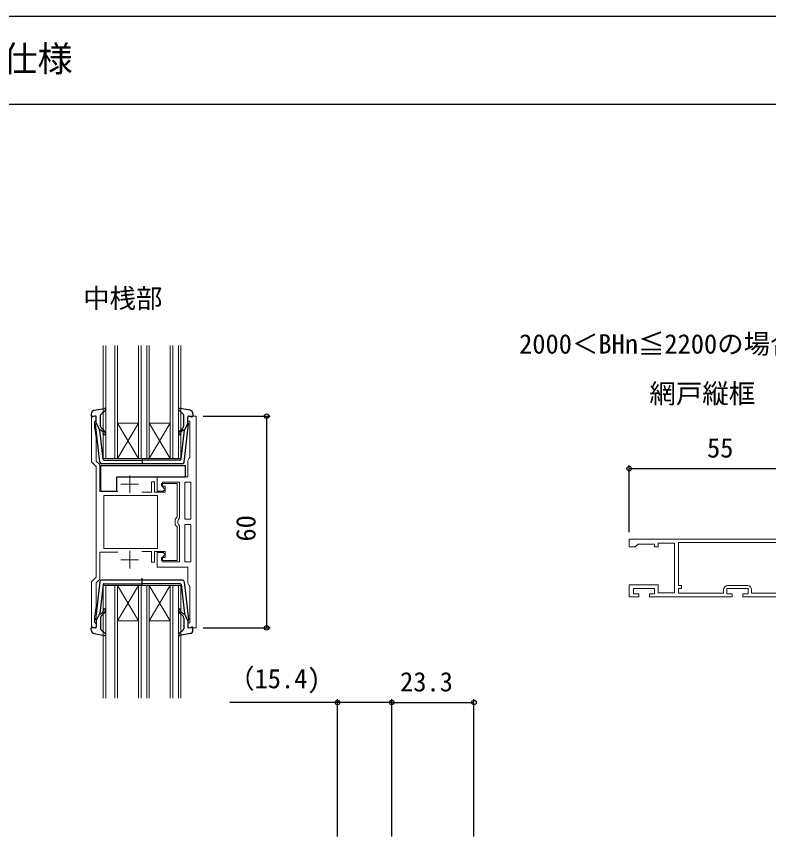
# Model space of a CAD drawing. Units: millimetres, scale not verified. Extents: x -437 to 438, y -281 to 279.
# Drawn here: x -125.2 to 88, y 11.2 to 243.7 of the extents above; entities that cross this region are included whole.
import ezdxf
from ezdxf.enums import TextEntityAlignment as Align

# ---------------------------------------------------------------- set-up
doc = ezdxf.new("R2010")
doc.units = ezdxf.units.MM
doc.header["$LTSCALE"] = 2
for name, color, linetype in [('0-1_USER1', 3, 'Continuous'), ('0-5_YKK_13', 4, 'Continuous'), ('0-7_YKK_D', 6, 'Continuous'), ('0-8_YKK_ZWAK', 7, 'Continuous')]:
    doc.layers.add(name, color=color, linetype=linetype)
doc.layers.add('0-2_YKK_11', color=7, linetype='Continuous', lineweight=18)
doc.layers.add('0-4_YKK_12', color=2, linetype='Continuous', lineweight=18)
doc.styles.add('ＭＳ ゴシック', font='')
doc.styles.get('ＭＳ ゴシック').set_extended_font_data('MS Gothic')

msp = doc.modelspace()

# ---------------------------------------------------------------- linework, layer by layer
at = {"layer": '0-2_YKK_11'}
for p, q in [((-93.061, 113.6), (-93.061, 108.6)), ((-95.561, 111.1), (-90.561, 111.1)), ((-93.061, 92.2), (-93.061, 87.2)), ((-95.561, 89.7), (-90.561, 89.7)), ((82, 82.395), (76.4, 82.395))]:
    msp.add_line(p, q, dxfattribs=at)
for points in [[(-96.397, 109), (-101.561, 109), (-101.561, 116.656), (-102.561, 117.656), (-102.561, 124.243), (-103.061, 127.4), (-103.061, 128.8), (-102.861, 129), (-102.561, 129.3), (-102.561, 130.4), (-103.861, 130.4), (-103.861, 117.4), (-102.561, 116.1), (-102.561, 100.4), (-102.561, 84.7), (-103.861, 83.4), (-103.861, 70.4), (-102.561, 70.4), (-102.561, 71.5), (-102.861, 71.8), (-103.061, 72), (-103.061, 73.4), (-102.561, 76.557), (-102.561, 83.144), (-101.561, 84.144), (-101.561, 91.8), (-96.397, 91.8)], [(-89.662, 92), (-86.861, 92), (-86.861, 89), (-86.061, 89), (-86.061, 92), (-83.061, 92), (-83.061, 90.3), (-84.061, 90.3), (-84.061, 89.5), (-79.661, 89.5), (-79.661, 99), (-79.911, 99.296), (-80.161, 99.592), (-80.161, 101.208), (-79.911, 101.504), (-79.661, 101.8), (-79.661, 111.3), (-84.061, 111.3), (-84.061, 110.5), (-83.061, 110.5), (-83.061, 108.8), (-86.061, 108.8), (-86.061, 111.8), (-86.861, 111.8), (-86.861, 108.8), (-89.662, 108.8)], [(93.5, 95.495), (48.5, 95.495), (48.5, 93.295), (50.2, 93.295), (50.5, 93.595), (51, 94.095), (55.7, 94.095), (55.7, 93.295), (56.7, 93.295), (56.7, 94.395), (61.3, 94.395), (61.3, 80.295), (56.7, 80.295), (56.7, 82.595), (48.5, 82.595), (48.5, 79.195), (51.2, 79.195), (51.2, 79.995), (49.7, 79.995), (49.7, 81.495), (55.7, 81.495), (55.7, 79.995), (54.2, 79.995), (54.2, 79.195), (77.7, 79.195), (77.7, 79.995), (76.2, 79.995), (76.2, 81.495), (82.2, 81.495), (82.2, 79.995), (80.7, 79.995), (80.7, 79.195), (93.5, 79.195)], [(62.5, 94.595), (92.2, 94.595), (92.2, 80.195), (83.2, 80.195), (83.2, 81.195)], [(75.2, 81.195), (75.2, 80.195), (62.5, 80.195), (62.5, 81.495), (63.3, 81.495), (63.3, 82.395), (62.5, 82.395), (62.5, 94.595)]]:
    msp.add_lwpolyline(points, dxfattribs=at)
for points in [[(-74.261, 130.4), (-74.261, 70.4), (-76.561, 70.4), (-76.561, 71.8), (-76.061, 71.8), (-76.061, 82.1), (-76.176, 82.336), (-76.561, 83.125), (-76.561, 87.6), (-85.261, 87.6), (-85.261, 91.7), (-83.561, 91.7), (-83.061, 91.2), (-83.498, 90.704), (-83.761, 90.406), (-83.761, 89.1), (-78.956, 89.1), (-78.956, 99.281), (-79.209, 99.716), (-79.461, 100.15), (-79.461, 100.65), (-79.209, 101.084), (-78.956, 101.519), (-78.956, 111.7), (-83.761, 111.7), (-83.761, 110.394), (-83.498, 110.096), (-83.061, 109.6), (-83.561, 109.1), (-85.261, 109.1), (-85.261, 113.2), (-76.561, 113.2), (-76.561, 117.675), (-76.176, 118.464), (-76.061, 118.7), (-76.061, 129), (-76.557, 129), (-76.557, 130.4)], [(-77.456, 101.15), (-77.456, 111.7), (-75.756, 111.7), (-75.756, 101.15)], [(-85.161, 92.9), (-85.161, 107.9), (-100.361, 107.9), (-100.361, 92.9)], [(-75.756, 89.1), (-75.756, 99.65), (-77.456, 99.65), (-77.456, 89.1)]]:
    msp.add_lwpolyline(points, close=True, dxfattribs=at)
for centre, start, end in [((76.4, 81.195), 90.00001, 179.99999), ((82, 81.195), 0.00001, 89.99999)]:
    msp.add_arc(centre, 1.2, start, end, dxfattribs=at)
at = {"layer": '0-4_YKK_12'}
for p, q in [((-100.561, 118.4), (-100.561, 150.4)), ((-99.861, 150.4), (-99.861, 118.4)), ((-97.261, 118.4), (-97.261, 150.4)), ((-96.561, 150.4), (-96.561, 118.4)), ((-90.561, 118.4), (-90.561, 150.4)), ((-89.861, 150.4), (-89.861, 118.4)), ((-88.261, 118.4), (-88.261, 150.4)), ((-87.561, 150.4), (-87.561, 118.4)), ((-80.861, 150.4), (-80.861, 118.4)), ((-79.261, 118.4), (-79.261, 150.4)), ((-90.561, 128.4), (-96.561, 128.4)), ((-90.561, 118.4), (-96.561, 128.4)), ((-96.561, 118.4), (-90.561, 128.4)), ((-81.561, 128.4), (-87.561, 128.4)), ((-81.561, 118.4), (-87.561, 128.4)), ((-87.561, 118.4), (-81.561, 128.4)), ((-97.561, 118.4), (-100.561, 118.4)), ((-81.561, 118.4), (-97.561, 118.4)), ((-100.561, 82.4), (-97.561, 82.4)), ((-100.561, 50.4), (-100.561, 82.4)), ((-99.861, 82.4), (-99.861, 50.4)), ((-81.561, 82.4), (-97.561, 82.4)), ((-97.261, 50.4), (-97.261, 82.4)), ((-90.574, 82.4), (-96.574, 72.4)), ((-96.574, 82.4), (-90.574, 72.4)), ((-96.561, 82.4), (-96.561, 50.4)), ((-90.561, 50.4), (-90.561, 82.4)), ((-89.861, 82.4), (-89.861, 50.4)), ((-88.261, 50.4), (-88.261, 82.4)), ((-87.561, 82.4), (-87.561, 50.4)), ((-81.561, 82.4), (-87.561, 72.4)), ((-87.561, 82.4), (-81.561, 72.4)), ((-80.861, 82.4), (-80.861, 50.4)), ((-79.261, 50.4), (-79.261, 82.4)), ((-78.561, 82.4), (-78.561, 50.4)), ((-90.574, 72.4), (-96.574, 72.4)), ((-81.561, 72.4), (-87.561, 72.4))]:
    msp.add_line(p, q, dxfattribs=at)
for points in [[(-78.561, 150.4), (-78.561, 118.4), (-81.561, 118.4), (-81.561, 150.4)], [(-81.561, 50.4), (-81.561, 82.4), (-78.561, 82.4)]]:
    msp.add_lwpolyline(points, dxfattribs=at)
at = {"layer": '0-5_YKK_13'}
for p, q in [((-103.143, 132.048), (-100.216, 132.592)), ((-75.979, 132.048), (-78.906, 132.592)), ((-103.961, 131.065), (-103.961, 130.497)), ((-102.941, 130.386), (-103.58, 130.208)), ((-101.361, 127.663), (-101.361, 130.664)), ((-101.263, 130.886), (-99.959, 132.075)), ((-77.859, 130.886), (-79.163, 132.075)), ((-77.761, 127.663), (-77.761, 130.664)), ((-76.18, 130.386), (-75.541, 130.208)), ((-75.161, 131.065), (-75.161, 130.497)), ((-101.512, 117.339), (-102.759, 128.079)), ((-102.561, 128.397), (-102.561, 130.097)), ((-102.561, 128.397), (-101.548, 126.397)), ((-77.61, 117.339), (-76.363, 128.079)), ((-76.561, 128.397), (-77.574, 126.397)), ((-76.561, 128.397), (-76.561, 130.097)), ((-100.592, 118.162), (-101.548, 126.397)), ((-101.201, 126.41), (-100.818, 126.089)), ((-100.497, 126.472), (-101.004, 126.897)), ((-78.625, 126.472), (-78.118, 126.897)), ((-78.53, 118.162), (-77.574, 126.397)), ((-77.92, 126.41), (-78.304, 126.089)), ((-101.261, 113.2), (-101.261, 116.4)), ((-101.261, 116.4), (-77.261, 116.4)), ((-78.106, 116.897), (-101.016, 116.897)), ((-100.294, 117.897), (-89.561, 117.897)), ((-89.561, 118.476), (-89.561, 116.845)), ((-78.828, 117.897), (-89.561, 117.897)), ((-77.261, 113.2), (-77.261, 116.4)), ((-101.261, 109.5), (-101.261, 113.2)), ((-96.761, 113.2), (-77.261, 113.2)), ((-96.688, 109), (-96.761, 113.2)), ((-96.688, 109), (-100.761, 109)), ((-78.106, 83.895), (-101.016, 83.895)), ((-89.561, 82.316), (-89.561, 84.447)), ((-101.512, 83.453), (-102.759, 72.713)), ((-100.592, 82.63), (-101.548, 74.395)), ((-100.294, 82.895), (-89.561, 82.895)), ((-78.828, 82.895), (-89.561, 82.895)), ((-78.53, 82.63), (-77.574, 74.395)), ((-77.61, 83.453), (-76.363, 72.713)), ((-101.201, 74.382), (-100.818, 74.703)), ((-77.92, 74.382), (-78.304, 74.703)), ((-102.561, 72.395), (-101.548, 74.395)), ((-102.561, 72.395), (-102.561, 70.695)), ((-101.361, 73.129), (-101.361, 70.128)), ((-100.497, 74.32), (-101.004, 73.895)), ((-78.625, 74.32), (-78.118, 73.895)), ((-77.761, 73.129), (-77.761, 70.128)), ((-76.561, 72.395), (-77.574, 74.395)), ((-76.561, 72.395), (-76.561, 70.695)), ((-103.961, 69.727), (-103.961, 70.295)), ((-102.941, 70.406), (-103.58, 70.584)), ((-101.263, 69.906), (-99.959, 68.717)), ((-77.859, 69.906), (-79.163, 68.717)), ((-76.18, 70.406), (-75.541, 70.584)), ((-75.161, 69.727), (-75.161, 70.295)), ((-103.143, 68.744), (-100.216, 68.2)), ((-75.979, 68.744), (-78.906, 68.2))]:
    msp.add_line(p, q, dxfattribs=at)
for centre, radius, start, end in [((-100.161, 132.297), 0.3, 312.35531, 100.51214), ((-78.961, 132.297), 0.3, 79.48786, 227.64469), ((-102.961, 131.065), 1, 100.51214, 180), ((-103.661, 130.497), 0.3, 180, 285.56536), ((-102.861, 130.097), 0.3, 0, 105.56536), ((-101.061, 130.664), 0.3, 132.35531, 180), ((-78.061, 130.664), 0.3, 0, 47.64469), ((-76.261, 130.097), 0.3, 74.43464, 180), ((-76.161, 131.065), 1, 0, 79.48786), ((-75.461, 130.497), 0.3, 254.43464, 0), ((-102.461, 128.114), 0.3, 109.47122, 186.62089), ((-76.661, 128.114), 0.3, 353.37911, 70.52878), ((-101.33, 126.257), 0.2, 49.99999, 186.62089), ((-100.361, 127.663), 1, 180, 229.99999), ((-101.461, 125.323), 1, 0, 49.99999), ((-101.461, 125.323), 1.5, 0, 49.99999), ((-77.661, 125.323), 1.5, 130.00001, 180), ((-77.661, 125.323), 1, 130.00001, 180), ((-78.761, 127.663), 1, 310.00001, 0), ((-77.792, 126.257), 0.2, 353.37911, 130.00001), ((-100.211, 125.323), 0.25, 180, 0), ((-78.911, 125.323), 0.25, 180, 0), ((-101.016, 117.397), 0.5, 186.62089, 270), ((-100.294, 118.197), 0.3, 186.62089, 270), ((-78.828, 118.197), 0.3, 270, 353.37911), ((-78.106, 117.397), 0.5, 270, 353.37911), ((-100.761, 109.5), 0.5, 180, 270), ((-101.016, 83.395), 0.5, 90, 173.37911), ((-78.106, 83.395), 0.5, 6.62089, 90), ((-100.294, 82.595), 0.3, 90, 173.37911), ((-78.828, 82.595), 0.3, 6.62089, 90), ((-101.33, 74.535), 0.2, 173.37911, 310.00001), ((-101.461, 75.47), 1, 310.00001, 0), ((-101.461, 75.47), 1.5, 310.00001, 0), ((-100.211, 75.47), 0.25, 0, 180), ((-78.911, 75.47), 0.25, 0, 180), ((-77.661, 75.47), 1.5, 180, 229.99999), ((-77.661, 75.47), 1, 180, 229.99999), ((-77.792, 74.535), 0.2, 229.99999, 6.62089), ((-102.461, 72.678), 0.3, 173.37911, 250.52878), ((-100.361, 73.129), 1, 130.00001, 180), ((-78.761, 73.129), 1, 360, 49.99999), ((-76.661, 72.678), 0.3, 289.47122, 6.62089), ((-103.661, 70.295), 0.3, 74.43464, 180), ((-102.861, 70.695), 0.3, 254.43464, 0), ((-101.061, 70.128), 0.3, 180, 227.64469), ((-78.061, 70.128), 0.3, 312.35531, 360), ((-76.261, 70.695), 0.3, 180, 285.56536), ((-75.461, 70.295), 0.3, 0, 105.56536), ((-102.961, 69.727), 1, 180, 259.48786), ((-100.161, 68.495), 0.3, 259.48786, 47.64469), ((-78.961, 68.495), 0.3, 132.35531, 280.51214), ((-76.161, 69.727), 1, 280.51214, 0)]:
    msp.add_arc(centre, radius, start, end, dxfattribs=at)
at = {"layer": '0-7_YKK_D'}
for p, q in [((-72.261, 130.4), (-53.261, 130.4)), ((-54.261, 130.4), (-54.261, 70.4)), ((48.5, 97.495), (48.5, 116.495)), ((103.5, 115.495), (48.5, 115.495)), ((-72.261, 70.4), (-53.261, 70.4)), ((-34.2, 11.2), (-34.2, 50.2)), ((-18.8, 11.2), (-18.8, 50.2)), ((-18.8, 11.2), (-18.8, 50.2)), ((-18.8, 49.2), (4.5, 49.2)), ((4.5, 11.2), (4.5, 50.2))]:
    msp.add_line(p, q, dxfattribs=at)
msp.add_lwpolyline([(-18.8, 49.2), (-34.2, 49.2), (-64.721, 49.2)], dxfattribs=at)
for centre in [(-54.261, 130.4), (48.5, 115.495), (-54.261, 70.4), (-34.2, 49.2), (-18.8, 49.2), (-18.8, 49.2), (4.5, 49.2)]:
    msp.add_circle(centre, 0.637, dxfattribs=at)
at = {"layer": '0-8_YKK_ZWAK'}
for p, q in [((438.2, 243.7), (-436.8, 243.7)), ((438.2, 218.7), (-436.8, 218.7))]:
    msp.add_line(p, q, dxfattribs=at)

# ---------------------------------------------------------------- texts
at = {"layer": '0-1_USER1', "style": 'ＭＳ ゴシック'}
for s, height, p in [('引違い窓 テラスタイプ 26㎜溝幅 S-4仕様', 7.331, (-299.106, 225.831)), ('中桟部', 5.499, (-106.287, 159.38)), ('2000＜BHn≦2200の場合', 5.499, (17.3, 146.467)), ('網戸縦框', 5.499, (54.203, 132.381))]:
    msp.add_text(s, height=height, dxfattribs=at).set_placement(p, align=Align.BOTTOM_LEFT)
at = {"layer": '0-7_YKK_D', "style": 'ＭＳ ゴシック'}
for s, p in [('55', (70.545, 116.995)), ('（15.4)', (-65.182, 51.595)), ('23.3', (-16.44, 50.7))]:
    msp.add_text(s, height=5.499, dxfattribs=at).set_placement(p, align=Align.BOTTOM_LEFT)
msp.add_text('60', height=5.499, rotation=90, dxfattribs=at).set_placement((-55.761, 94.839), align=Align.BOTTOM_LEFT)

doc.saveas('drawing.dxf')
